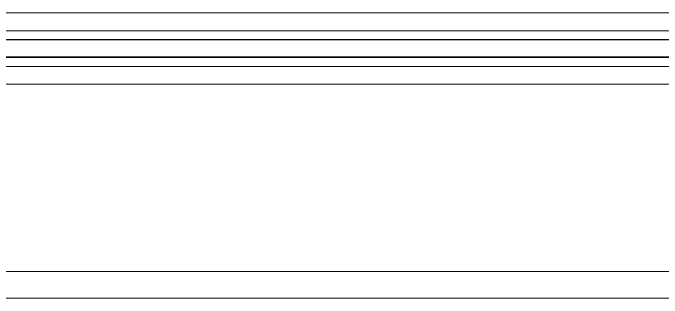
# Model space of a CAD drawing. Header units: millimetres. Extents: x -187347 to 135007, y -6415 to 292048.
# Drawn here: x -56024 to -52386, y -1096 to 505 of the extents above; entities that cross this region are included whole.
import ezdxf

# ---------------------------------------------------------------- set-up
doc = ezdxf.new("R2010")
doc.units = ezdxf.units.MM
doc.header["$LTSCALE"] = 100
for name, color, linetype, lineweight in [('A-FLOR', 7, 'Continuous', 5), ('A-WALL', 7, 'Continuous', 5), ('A-WALL-FNSH', 7, 'Continuous', 5), ('A-WALL-PATT', 7, 'Continuous', 5)]:
    doc.layers.add(name, color=color, linetype=linetype, lineweight=lineweight)

msp = doc.modelspace()

# ---------------------------------------------------------------- hatches: boundary and pattern name
at = {"layer": 'A-WALL-PATT', "true_color": 0x30f000}
msp.add_hatch(color=80, dxfattribs=at).paths.add_polyline_path([(-51058.2, 354.2), (-51058.2, 355), (-56822.4, 355), (-56822.4, 354.2), (-52532.6, 354.2)])
at = {"layer": 'A-WALL-PATT', "true_color": 0xb8ffa6}
h = msp.add_hatch(color=71, dxfattribs=at)
h.paths.add_polyline_path([(-56822.4, 255.8), (-56821.6, 255), (-56791.3, 255.5)])
h.paths.add_polyline_path([(-51157.4, 255), (-51156.6, 255.8), (-56791.3, 255.6), (-56722.4, 255), (-52532.6, 255)])

# ---------------------------------------------------------------- linework, layer by layer
at = {"layer": 'A-FLOR'}
for p, q in [((-89691.4, -946), (-18064, -946)), ((-18064, -1096), (-89691.4, -1096))]:
    msp.add_line(p, q, dxfattribs=at)
at = {"layer": 'A-WALL'}
for p, q in [((-51157.4, 505), (-56822.4, 505)), ((-56822.4, 505), (-51107.4, 505)), ((-56822.4, 405), (-51157.4, 405)), ((-51207.4, 205), (-56672.4, 205)), ((-51307.4, 105), (-56572.4, 105)), ((-51307.4, 105), (-56572.4, 105))]:
    msp.add_line(p, q, dxfattribs=at)
at = {"layer": 'A-WALL', "lineweight": 25}
for p, q in [((-51058.2, 354.2), (-56822.4, 354.2)), ((-51156.6, 255.8), (-56822.4, 255.8))]:
    msp.add_line(p, q, dxfattribs=at)
at = {"layer": 'A-WALL-FNSH'}
for p, q in [((-51057.4, 355), (-56822.4, 355)), ((-56722.4, 255), (-51157.4, 255))]:
    msp.add_line(p, q, dxfattribs=at)

doc.saveas('drawing.dxf')
